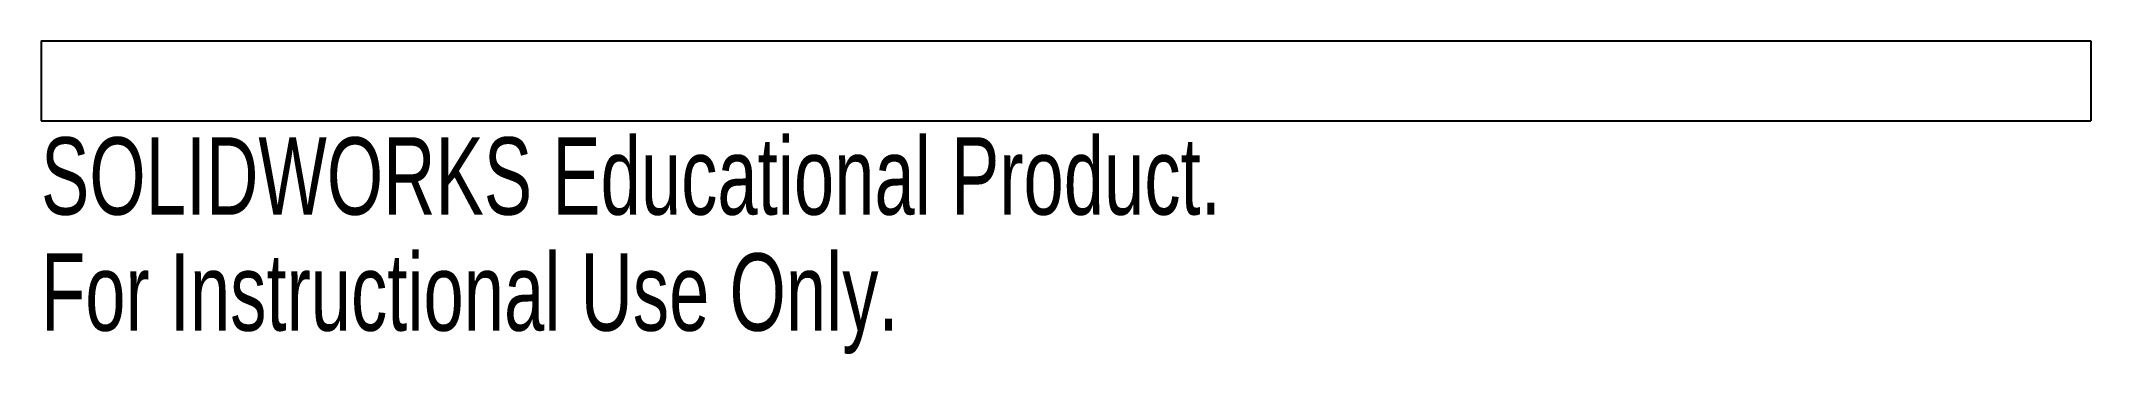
# Paper-space layout '_Bottom' of a CAD drawing. Header units: millimetres. Extents: x -35 to 93, y -15 to 5.
import ezdxf

# ---------------------------------------------------------------- set-up
doc = ezdxf.new("R2010")
doc.units = ezdxf.units.MM
doc.styles.add('SLDTEXTSTYLE0', font='TXT', dxfattribs={"width": 0.7})

psp = doc.layouts.new('_Bottom')

# ---------------------------------------------------------------- linework, layer by layer
at = {"color": 7, "linetype": 'Continuous', "lineweight": 25}
for p, q in [((-34.62, 5), (93.4, 5)), ((-34.62, 5), (-34.62, 0)), ((93.4, 5), (93.4, 0)), ((-34.62, 0), (93.4, 0))]:
    psp.add_line(p, q, dxfattribs=at)

# ---------------------------------------------------------------- texts
at = {"color": 7, "linetype": 'Continuous', "char_height": 4.8336, "attachment_point": 1, "style": 'SLDTEXTSTYLE0'}
for s, insert in [('SOLIDWORKS Educational Product.', (-34.62, -1.02)), ('For Instructional Use Only.', (-34.62, -8.27))]:
    psp.add_mtext(s, dxfattribs=dict(at, insert=insert))

doc.saveas('drawing.dxf')
